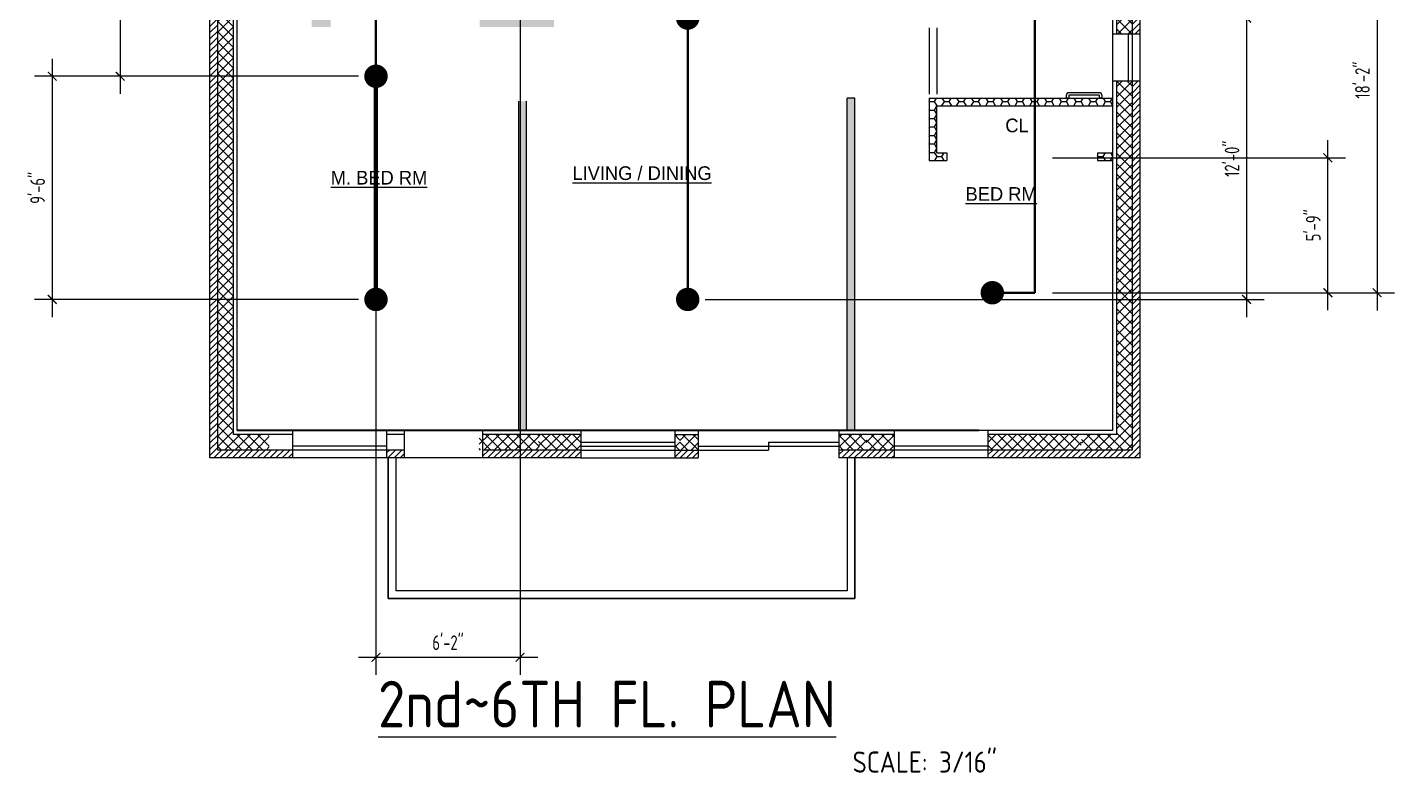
# Model space of a CAD drawing. Header units: inches. Extents: x -7743 to 108965, y 7770 to 27313.
# Drawn here: x 106081 to 106781, y 7784 to 8165 of the extents above; entities that cross this region are included whole.
import ezdxf

# ---------------------------------------------------------------- set-up
doc = ezdxf.new("R2010")
doc.units = ezdxf.units.IN
doc.header["$LTSCALE"] = 192
doc.header["$MEASUREMENT"] = 0
for name, pattern in [('ACAD_ISO02W100', [15, 12, -3]), ('DASHED', [0.75, 0.5, -0.25]), ('HIDDEN', [0.375, 0.25, -0.125])]:
    doc.linetypes.add(name, pattern=pattern)
doc.layers.get('0').update_dxf_attribs({"linetype": 'CONTINUOUS'})
doc.layers.get('DEFPOINTS').update_dxf_attribs({"linetype": 'CONTINUOUS'})
for name, color, linetype in [('1DOORS', 1, 'CONTINUOUS'), ('1HIDDEN', 1, 'HIDDEN'), ('1SAN', 2, 'CONTINUOUS'), ('1wall', 7, 'CONTINUOUS'), ('A-DOOR', 2, 'CONTINUOUS'), ('AR-TBLOCK', 11, 'CONTINUOUS'), ('LIGHT', 2, 'CONTINUOUS'), ('MPFIXTURE', 3, 'CONTINUOUS'), ('SKY', 6, 'CONTINUOUS')]:
    doc.layers.add(name, color=color, linetype=linetype)
doc.styles.add('AR85', font='architxt', dxfattribs={"width": 0.9, "height": 5})
doc.styles.add('ARCHITEXT', font='architxt.shx')
doc.styles.add('AT7', font='ARCHTITL.SHX', dxfattribs={"height": 7})
doc.styles.get("Standard").update_dxf_attribs({"font": 'architxt.shx', "width": 0.85})
doc.dimstyles.new('DIM96', dxfattribs={"dimscale": 96, "dimtxt": 0.078125, "dimasz": 0.046875, "dimexe": 0.09375, "dimexo": 0.09375, "dimgap": 0.03125, "dimtad": 1, "dimdec": 0, "dimzin": 3, "dimdsep": 46, "dimlunit": 4, "dimtxsty": 'Standard', "dimblk1": 'ARCHTICK', "dimblk2": 'ARCHTICK', "dimsah": 1, "dimcen": 0, "dimdle": 0.09375, "dimadec": 0, "dimazin": 0, "dimtfac": 1, "dimtdec": 0, "dimtix": 1, "dimtmove": 2, "dimatfit": 3, "dimfxl": 1, "dimfrac": 2, "dimtolj": 1, "dimtzin": 1, "dimarcsym": 0})
pattern_1 = [(0, (-44113.4358, 40107.1258), (3.75, 2.1650635), [2.5, -5]), (120, (-44113.4358, 40107.1258), (-3.749999992, 2.165063514), [2.5, -5]), (60, (-44113.4358, 40107.1258), (8e-09, 4.330127014), [-5, 2.5])]
pattern_2 = [(315, (252592.96, -23056.5496), (2.65165043, 2.65165043), []), (45, (252592.96, -23056.5496), (-2.65165043, 2.65165043), [])]
pattern_3 = [(315, (-44113.436, 40107.1258), (2.65165043, 2.65165043), []), (45, (-44113.436, 40107.1258), (-2.65165043, 2.65165043), [])]

# ---------------------------------------------------------------- blocks, each defined once
blk = doc.blocks.new('_ARCHTICK')
at = {"color": 0, "linetype": 'ByBlock', "const_width": 0.15}
blk.add_lwpolyline([(-0.5, -0.5), (0.5, 0.5)], dxfattribs=at)
blk = doc.blocks.new('*D152')
at = {"layer": 'DEFPOINTS', "color": 0, "linetype": 'Continuous', "lineweight": 200, "transparency": 16777216}
for p in [(106259.51, 8139.93), (106093.84, 8025.71), (106259.51, 8025.71)]:
    blk.add_point(p, dxfattribs=at)
at = {"layer": 'LIGHT', "color": 0, "linetype": 'Continuous', "lineweight": -2, "transparency": 16777216}
for p, q in [((106093.84, 8148.93), (106093.84, 8016.71)), ((106250.51, 8139.93), (106084.84, 8139.93)), ((106250.51, 8025.71), (106084.84, 8025.71))]:
    blk.add_line(p, q, dxfattribs=at)
at = {"layer": 'LIGHT', "color": 0, "linetype": 'Continuous', "lineweight": -2, "transparency": 16777216, "xscale": 4.5, "yscale": 4.5, "zscale": 4.5}
for p, rotation in [((106093.84, 8139.93), 90), ((106093.84, 8025.71), 270)]:
    blk.add_blockref('_ARCHTICK', p, dxfattribs=dict(at, rotation=rotation))
at = {"layer": 'LIGHT', "color": 0, "linetype": 'Continuous', "lineweight": 40, "transparency": 16777216, "insert": (106086.37, 8082.82), "char_height": 7.5, "attachment_point": 5, "rotation": 90}
blk.add_mtext('\\A1;9\'-6"', dxfattribs=at)
blk = doc.blocks.new('*D153')
at = {"layer": 'DEFPOINTS', "color": 0, "linetype": 'Continuous', "lineweight": 200, "transparency": 16777216}
for p in [(106259.51, 8518.94), (106128.63, 8139.93), (106259.51, 8139.93)]:
    blk.add_point(p, dxfattribs=at)
at = {"layer": 'LIGHT', "color": 0, "linetype": 'Continuous', "lineweight": -2, "transparency": 16777216}
for p, q in [((106128.63, 8527.94), (106128.63, 8130.93)), ((106250.51, 8518.94), (106119.63, 8518.94)), ((106250.51, 8139.93), (106119.63, 8139.93))]:
    blk.add_line(p, q, dxfattribs=at)
at = {"layer": 'LIGHT', "color": 0, "linetype": 'Continuous', "lineweight": -2, "transparency": 16777216, "xscale": 4.5, "yscale": 4.5, "zscale": 4.5}
for p, rotation in [((106128.63, 8518.94), 90), ((106128.63, 8139.93), 270)]:
    blk.add_blockref('_ARCHTICK', p, dxfattribs=dict(at, rotation=rotation))
at = {"layer": 'LIGHT', "color": 0, "linetype": 'Continuous', "lineweight": 40, "transparency": 16777216, "insert": (106121.17, 8329.44), "char_height": 7.5, "attachment_point": 5, "rotation": 90}
blk.add_mtext('\\A1;31\'-7"', dxfattribs=at)
blk = doc.blocks.new('*D154')
at = {"layer": 'DEFPOINTS', "color": 0, "linetype": 'Continuous', "lineweight": 200, "transparency": 16777216}
for p in [(106259.51, 8422.71), (106333.24, 8422.71), (106333.24, 7842.57)]:
    blk.add_point(p, dxfattribs=at)
at = {"layer": 'LIGHT', "color": 0, "linetype": 'Continuous', "lineweight": -2, "transparency": 16777216}
for p, q in [((106259.51, 8413.71), (106259.51, 7833.57)), ((106333.24, 8413.71), (106333.24, 7833.57)), ((106250.51, 7842.57), (106342.24, 7842.57))]:
    blk.add_line(p, q, dxfattribs=at)
at = {"layer": 'LIGHT', "color": 0, "linetype": 'Continuous', "lineweight": -2, "transparency": 16777216, "xscale": 4.5, "yscale": 4.5, "zscale": 4.5, "rotation": 180}
blk.add_blockref('_ARCHTICK', (106259.51, 7842.57), dxfattribs=at)
at = {"layer": 'LIGHT', "color": 0, "linetype": 'Continuous', "lineweight": -2, "transparency": 16777216, "xscale": 4.5, "yscale": 4.5, "zscale": 4.5}
blk.add_blockref('_ARCHTICK', (106333.24, 7842.57), dxfattribs=at)
at = {"layer": 'LIGHT', "color": 0, "linetype": 'Continuous', "lineweight": 40, "transparency": 16777216, "insert": (106296.37, 7850.04), "char_height": 7.5, "attachment_point": 5}
blk.add_mtext('\\A1;6\'-2"', dxfattribs=at)
blk = doc.blocks.new('*D155')
at = {"layer": 'DEFPOINTS', "color": 0, "linetype": 'Continuous', "lineweight": 200, "transparency": 16777216}
for p in [(106419, 8169.71), (106419, 8025.71), (106704.97, 8025.71)]:
    blk.add_point(p, dxfattribs=at)
at = {"layer": 'LIGHT', "color": 0, "linetype": 'Continuous', "lineweight": -2, "transparency": 16777216}
for p, q in [((106704.97, 8178.71), (106704.97, 8016.71)), ((106428, 8169.71), (106713.97, 8169.71)), ((106428, 8025.71), (106713.97, 8025.71))]:
    blk.add_line(p, q, dxfattribs=at)
at = {"layer": 'LIGHT', "color": 0, "linetype": 'Continuous', "lineweight": -2, "transparency": 16777216, "xscale": 4.5, "yscale": 4.5, "zscale": 4.5}
for p, rotation in [((106704.97, 8169.71), 90), ((106704.97, 8025.71), 270)]:
    blk.add_blockref('_ARCHTICK', p, dxfattribs=dict(at, rotation=rotation))
at = {"layer": 'LIGHT', "color": 0, "linetype": 'Continuous', "lineweight": 40, "transparency": 16777216, "insert": (106697.51, 8097.71), "char_height": 7.5, "attachment_point": 5, "rotation": 90}
blk.add_mtext('\\A1;12\'-0"', dxfattribs=at)
blk = doc.blocks.new('*D156')
at = {"layer": 'DEFPOINTS', "color": 0, "linetype": 'Continuous', "lineweight": 200, "transparency": 16777216}
for p in [(106596.61, 8098.2), (106746.54, 8098.2), (106596.61, 8029.14)]:
    blk.add_point(p, dxfattribs=at)
at = {"layer": 'LIGHT', "color": 0, "linetype": 'Continuous', "lineweight": -2, "transparency": 16777216}
for p, q in [((106746.54, 8020.14), (106746.54, 8107.2)), ((106605.61, 8098.2), (106755.54, 8098.2)), ((106605.61, 8029.14), (106755.54, 8029.14))]:
    blk.add_line(p, q, dxfattribs=at)
at = {"layer": 'LIGHT', "color": 0, "linetype": 'Continuous', "lineweight": -2, "transparency": 16777216, "xscale": 4.5, "yscale": 4.5, "zscale": 4.5}
for p, rotation in [((106746.54, 8098.2), 90), ((106746.54, 8029.14), 270)]:
    blk.add_blockref('_ARCHTICK', p, dxfattribs=dict(at, rotation=rotation))
at = {"layer": 'LIGHT', "color": 0, "linetype": 'Continuous', "lineweight": 40, "transparency": 16777216, "insert": (106739.07, 8063.67), "char_height": 7.5, "attachment_point": 5, "rotation": 90}
blk.add_mtext('\\A1;5\'-9"', dxfattribs=at)
blk = doc.blocks.new('*D214')
at = {"layer": 'DEFPOINTS', "color": 0, "linetype": 'Continuous', "lineweight": 200, "transparency": 16777216}
for p in [(106596.61, 8246.8), (106596.61, 8029.12), (106771.72, 8029.12)]:
    blk.add_point(p, dxfattribs=at)
at = {"layer": 'LIGHT', "color": 0, "linetype": 'Continuous', "lineweight": -2, "transparency": 16777216}
for p, q in [((106771.72, 8255.8), (106771.72, 8020.12)), ((106605.61, 8246.8), (106780.72, 8246.8)), ((106605.61, 8029.12), (106780.72, 8029.12))]:
    blk.add_line(p, q, dxfattribs=at)
at = {"layer": 'LIGHT', "color": 0, "linetype": 'Continuous', "lineweight": -2, "transparency": 16777216, "xscale": 4.5, "yscale": 4.5, "zscale": 4.5}
for p, rotation in [((106771.72, 8246.8), 90), ((106771.72, 8029.12), 270)]:
    blk.add_blockref('_ARCHTICK', p, dxfattribs=dict(at, rotation=rotation))
at = {"layer": 'LIGHT', "color": 0, "linetype": 'Continuous', "lineweight": 40, "transparency": 16777216, "insert": (106764.25, 8137.96), "char_height": 7.5, "attachment_point": 5, "rotation": 90}
blk.add_mtext('\\A1;18\'-2"', dxfattribs=at)

msp = doc.modelspace()

# ---------------------------------------------------------------- hatches: boundary and pattern name
at = {"layer": '1DOORS'}
h = msp.add_hatch(dxfattribs=at)
h.set_pattern_fill('ANSI37', color=256, scale=30, angle=270, style=0)
h.set_pattern_definition([(315, (252554.974, -20119.9068), (2.65165043, 2.65165043), []), (45, (252554.974, -20119.9068), (-2.65165043, 2.65165043), [])])
h.paths.add_polyline_path([(106312.24, 7956.65), (106312.24, 7948.65), (106342.97, 7948.65), (106342.97, 7956.65)])
h.paths.add_polyline_path([(106496.33, 7956.65), (106496.33, 7948.65), (106510.58, 7948.65), (106510.58, 7956.65)])
h.paths.add_polyline_path([(106424.33, 7948.65), (106424.33, 7956.65), (106414.97, 7956.65), (106414.97, 7948.65)])
h.paths.add_polyline_path([(106638.54, 8161.64), (106646.54, 8161.64), (106646.54, 8263.61), (106638.54, 8263.8)])
h.paths.add_polyline_path([(106646.54, 8137.64), (106638.54, 8137.64), (106638.54, 7956.65), (106620.51, 7956.65), (106620.51, 7948.65), (106646.54, 7948.65)])
h.paths.add_polyline_path([(106186.54, 8203.78), (106178.54, 8203.78), (106178.54, 7948.65), (106204.86, 7948.65), (106204.86, 7956.65), (106186.54, 7956.65)])
h.paths.add_polyline_path([(106178.54, 8227.78), (106186.54, 8227.78), (106186.54, 8274.74), (106178.54, 8274.94)])
h = msp.add_hatch(dxfattribs=at)
h.set_pattern_fill('ANSI37', color=256, scale=30, angle=270, style=0)
h.set_pattern_definition(pattern_2)
h.paths.add_polyline_path([(106342.49, 7948.65), (106364.33, 7948.65), (106364.33, 7956.65), (106342.75, 7956.65)])
h = msp.add_hatch(dxfattribs=at)
h.set_pattern_fill('ANSI37', color=256, scale=30, angle=270, style=0)
h.set_pattern_definition(pattern_3)
h.paths.add_polyline_path([(106414.91, 7956.65), (106412.33, 7956.65), (106412.33, 7948.65), (106414.91, 7948.65)])
h = msp.add_hatch(dxfattribs=at)
h.set_pattern_fill('ANSI37', color=256, scale=30, angle=270, style=0)
h.set_pattern_definition(pattern_3)
h.paths.add_polyline_path([(106524.58, 7956.65), (106510.44, 7956.65), (106510.44, 7948.65), (106524.58, 7948.65)])
h = msp.add_hatch(dxfattribs=at)
h.set_pattern_fill('ANSI37', color=256, scale=30, angle=270, style=0)
h.set_pattern_definition(pattern_2)
h.paths.add_polyline_path([(106572.58, 7948.65), (106620.38, 7948.65), (106620.38, 7956.65), (106572.58, 7956.65)])
at = {"layer": '1SAN'}
h = msp.add_hatch(dxfattribs=at)
h.set_pattern_fill('ANSI31', color=1, scale=18, angle=180, style=0)
h.set_pattern_definition([(225, (252592.9598, -23056.5496), (1.590990258, -1.590990258), [])])
h.paths.add_polyline_path([(106496.33, 7944.65), (106524.58, 7944.65), (106524.58, 7948.65), (106496.33, 7948.65)])
h.paths.add_polyline_path([(106412.33, 7944.65), (106424.33, 7944.65), (106424.33, 7948.65), (106412.33, 7948.65)])
h.paths.add_polyline_path([(106314.07, 7944.65), (106364.33, 7944.65), (106364.33, 7948.65), (106314.07, 7948.65)])
h.paths.add_polyline_path([(106264.86, 7944.65), (106274.07, 7944.65), (106274.07, 7948.65), (106264.86, 7948.65)])
h.paths.add_polyline_path([(106178.54, 8406.78), (106174.54, 8406.78), (106174.54, 8331.43), (106178.54, 8331.43)])
h.paths.add_polyline_path([(106174.54, 8458.38), (106178.54, 8458.38), (106178.54, 8673.31), (106174.54, 8673.31)])
h.paths.add_polyline_path([(106646.54, 8161.64), (106650.54, 8161.64), (106650.54, 8673.31), (106646.54, 8673.31)])
h.paths.add_polyline_path([(106650.54, 8137.64), (106646.54, 8137.64), (106646.54, 7948.65), (106572.58, 7948.65), (106572.58, 7944.65), (106650.54, 7944.65)])
h.paths.add_polyline_path([(106178.54, 8203.78), (106174.54, 8203.78), (106174.54, 7944.65), (106216.86, 7944.65), (106216.86, 7948.65), (106178.54, 7948.65)])
h.paths.add_polyline_path([(106174.54, 8227.78), (106178.54, 8227.78), (106178.54, 8307.43), (106174.54, 8307.43)])
at = {"layer": 'LIGHT', "linetype": 'Continuous', "ltscale": 48}
h = msp.add_hatch(dxfattribs=at)
h.set_pattern_fill('HONEY,_O', color=1, scale=20)
h.set_pattern_definition(pattern_1)
h.paths.add_polyline_path([(106504.54, 8124.79), (106504.54, 8124.79), (106504.54, 8128.79), (106500.54, 8128.79), (106500.54, 7958.65), (106504.54, 7958.65)])
h.paths.add_polyline_path([(106336.54, 8127.15), (106332.54, 8127.15), (106332.54, 7958.65), (106336.54, 7958.65)])
h.paths.add_polyline_path([(106350.54, 8171.47), (106346.54, 8171.47), (106346.54, 8169.15), (106322.57, 8169.15), (106322.57, 8193.15), (106346.54, 8193.15), (106346.54, 8190.26), (106350.54, 8190.26), (106350.54, 8223.43), (106346.54, 8223.43), (106346.54, 8197.15), (106226.54, 8197.15), (106226.54, 8169.15), (106226.54, 8169.15), (106226.54, 8165.15), (106236.29, 8165.15), (106236.29, 8169.15), (106230.54, 8169.15), (106230.54, 8193.15), (106318.57, 8193.15), (106318.57, 8169.15), (106312.64, 8169.15), (106312.64, 8165.15), (106332.54, 8165.15), (106332.54, 8165.15), (106336.54, 8165.15), (106350.54, 8165.15)])
h.paths.add_polyline_path([(106555.35, 7971.34), (106585.6, 7971.34), (106585.6, 7987.79), (106555.35, 7987.79)], flags=9)
h.paths.add_polyline_path([(106626.01, 8012.98), (106626.01, 8042.33), (106609.55, 8042.33), (106609.55, 8012.98)], flags=9)
h.paths.add_polyline_path([(106626.04, 8099.05), (106626.04, 8127), (106609.58, 8127), (106609.58, 8099.05)], flags=9)
h.paths.add_polyline_path([(106579.7, 8109.21), (106596.84, 8109.21), (106596.84, 8120.07), (106579.7, 8120.07)], flags=9)
h.paths.add_polyline_path([(106558.02, 8072.68), (106607.6, 8072.68), (106607.6, 8085.28), (106558.02, 8085.28)], flags=9)
h = msp.add_hatch(dxfattribs=at)
h.set_pattern_fill('HONEY,_O', color=1, scale=20)
h.set_pattern_definition(pattern_1)
h.paths.add_polyline_path([(106551.56, 8096.79), (106551.56, 8100.79), (106546.54, 8100.79), (106546.54, 8124.79), (106636.54, 8124.79), (106636.54, 8128.79), (106542.54, 8128.79), (106542.54, 8096.79)])
h = msp.add_hatch(dxfattribs=at)
h.set_pattern_fill('HONEY,_O', color=1, scale=20)
h.set_pattern_definition(pattern_1)
h.paths.add_polyline_path([(106636.54, 8100.79), (106628.69, 8100.79), (106628.69, 8096.79), (106636.54, 8096.79)])

# ---------------------------------------------------------------- linework, layer by layer
at = {"layer": '1DOORS'}
for p, q in [((106264.86, 7958.65), (106216.86, 7958.65)), ((106314.07, 7958.65), (106274.07, 7958.65)), ((106364.33, 7958.65), (106412.33, 7958.65)), ((106264.86, 7950.65), (106216.86, 7950.65)), ((106264.86, 7948.65), (106216.86, 7948.65)), ((106364.33, 7952.65), (106412.33, 7952.65)), ((106364.33, 7950.65), (106412.33, 7950.65)), ((106364.33, 7948.65), (106412.33, 7948.65)), ((106424.33, 7950.65), (106496.33, 7950.65)), ((106424.33, 7948.65), (106460.33, 7948.65)), ((106460.33, 7952.65), (106496.33, 7952.65)), ((106264.86, 7944.65), (106216.86, 7944.65)), ((106314.07, 7944.65), (106274.07, 7944.65)), ((106364.33, 7944.65), (106412.33, 7944.65))]:
    msp.add_line(p, q, dxfattribs=at)
at = {"layer": '1HIDDEN', "linetype": 'DASHED', "ltscale": 10}
msp.add_lwpolyline([(106612.74, 8128.79), (106612.74, 8130.29, -0.414214), (106613.99, 8131.54), (106629.64, 8131.54, -0.414214), (106630.89, 8130.29), (106630.89, 8128.79), (106629.64, 8128.79), (106629.64, 8130.29), (106613.99, 8130.29), (106613.99, 8128.79)], format="xyb", close=True, dxfattribs=at)
at = {"layer": '1SAN', "color": 1}
for p, q in [((106646.54, 8161.64), (106646.54, 8726.65)), ((106638.54, 8161.64), (106638.54, 8718.65)), ((106178.54, 7948.65), (106178.54, 8331.43)), ((106186.54, 7956.65), (106186.54, 8331.43))]:
    msp.add_line(p, q, dxfattribs=at)
at = {"layer": '1wall'}
for p, q in [((106650.54, 8161.64), (106650.54, 8730.65)), ((106174.54, 7944.65), (106174.54, 8331.43)), ((106188.54, 7958.65), (106188.54, 8331.43)), ((106636.54, 8126.79), (106636.54, 8207.15)), ((106636.54, 7958.65), (106636.54, 8205.15)), ((106636.54, 8161.64), (106650.54, 8161.64)), ((106636.54, 8137.64), (106650.54, 8137.64)), ((106650.54, 7944.65), (106650.54, 8137.64)), ((106332.54, 7958.65), (106332.54, 8127.15)), ((106336.54, 7958.65), (106336.54, 8127.15)), ((106500.54, 7958.65), (106500.54, 8128.79)), ((106504.54, 8128.79), (106500.54, 8128.79)), ((106504.54, 7958.65), (106504.54, 8128.79)), ((106542.54, 8128.79), (106636.54, 8128.79)), ((106542.54, 8128.79), (106542.54, 8096.79)), ((106546.54, 8124.79), (106636.54, 8124.79)), ((106546.54, 8100.79), (106546.54, 8124.79)), ((106542.54, 8096.79), (106551.56, 8096.79)), ((106546.54, 8100.79), (106551.56, 8100.79)), ((106551.56, 8100.79), (106551.56, 8096.79)), ((106628.69, 8100.79), (106636.54, 8100.79)), ((106628.69, 8100.79), (106628.69, 8096.79)), ((106628.69, 8096.79), (106636.54, 8096.79)), ((106216.86, 7958.65), (106188.54, 7958.65)), ((106216.86, 7958.65), (106216.86, 7944.65)), ((106216.86, 7958.65), (106216.86, 7944.65)), ((106274.07, 7958.65), (106264.86, 7958.65)), ((106264.86, 7958.65), (106264.86, 7944.65)), ((106274.07, 7944.65), (106274.07, 7958.65)), ((106364.33, 7958.65), (106314.07, 7958.65)), ((106314.07, 7958.65), (106314.07, 7944.65)), ((106364.33, 7958.65), (106364.33, 7944.65)), ((106412.33, 7958.65), (106424.33, 7958.65)), ((106412.33, 7958.65), (106412.33, 7944.65)), ((106424.33, 7958.65), (106424.33, 7944.65)), ((106524.58, 7958.65), (106496.33, 7958.65)), ((106496.33, 7958.65), (106496.33, 7944.65)), ((106524.58, 7958.65), (106524.58, 7944.65)), ((106636.54, 7958.65), (106572.58, 7958.65)), ((106572.58, 7958.65), (106572.58, 7944.65)), ((106460.33, 7952.65), (106460.33, 7948.65)), ((106216.86, 7944.65), (106174.54, 7944.65)), ((106274.07, 7944.65), (106264.86, 7944.65)), ((106364.33, 7944.65), (106314.07, 7944.65)), ((106412.33, 7944.65), (106424.33, 7944.65)), ((106524.58, 7944.65), (106496.33, 7944.65)), ((106650.54, 7944.65), (106572.58, 7944.65))]:
    msp.add_line(p, q, dxfattribs=at)
at = {"layer": 'A-DOOR'}
for p, q in [((106638.54, 7956.65), (106638.54, 8137.64)), ((106646.54, 7948.65), (106646.54, 8137.64)), ((106546.54, 8122.92), (106546.54, 8122.92)), ((106216.86, 7956.65), (106186.54, 7956.65)), ((106274.07, 7956.65), (106264.86, 7956.65)), ((106364.33, 7956.65), (106314.07, 7956.65)), ((106412.33, 7956.65), (106424.33, 7956.65)), ((106524.58, 7956.65), (106496.33, 7956.65)), ((106572.58, 7958.65), (106524.58, 7958.65)), ((106638.54, 7956.65), (106572.58, 7956.65)), ((106216.86, 7948.65), (106178.54, 7948.65)), ((106274.07, 7948.65), (106264.86, 7948.65)), ((106364.33, 7948.65), (106314.07, 7948.65)), ((106412.33, 7948.65), (106424.33, 7948.65)), ((106524.58, 7948.65), (106496.33, 7948.65)), ((106572.58, 7950.65), (106524.58, 7950.65)), ((106572.58, 7948.65), (106524.58, 7948.65)), ((106646.54, 7948.65), (106572.58, 7948.65)), ((106572.58, 7944.65), (106524.58, 7944.65))]:
    msp.add_line(p, q, dxfattribs=at)
at = {"layer": 'AR-TBLOCK', "color": 1, "linetype": 'ACAD_ISO02W100'}
for p, q in [((106542.54, 8164.79), (106542.54, 8130.79)), ((106546.54, 8164.79), (106546.54, 8130.79))]:
    msp.add_line(p, q, dxfattribs=at)
at = {"layer": 'LIGHT', "color": 98, "linetype": 'Continuous', "lineweight": 40}
for p, q in [((106259.51, 8696.01), (106259.51, 8139.93)), ((106419, 8696.01), (106419, 8022.71)), ((106596.61, 8460.15), (106596.61, 8029.12)), ((106596.61, 8029.12), (106574.85, 8029.14))]:
    msp.add_line(p, q, dxfattribs=at)
at = {"layer": 'LIGHT', "color": 1, "linetype": 'Continuous', "ltscale": 48}
for p, q in [((106644.54, 8137.64), (106644.54, 8161.64)), ((106646.54, 8137.64), (106646.54, 8161.64)), ((106650.54, 8137.64), (106650.54, 8161.64))]:
    msp.add_line(p, q, dxfattribs=at)
at = {"layer": 'LIGHT', "color": 116, "linetype": 'Continuous', "lineweight": 40, "true_color": 0x136734}
msp.add_line((106259.51, 8139.93), (106259.51, 8025.71), dxfattribs=at)
at = {"layer": 'LIGHT', "color": 98, "linetype": 'Continuous', "lineweight": 200}
msp.add_line((106259.51, 8139.93), (106259.51, 8025.71), dxfattribs=at)
at = {"layer": 'LIGHT', "color": 116, "linetype": 'Continuous', "lineweight": 35, "true_color": 0x136734}
msp.add_line((106567.97, 7958.65), (106188.54, 7958.65), dxfattribs=at)
at = {"layer": 'LIGHT', "color": 6, "linetype": 'Continuous', "lineweight": 35, "const_width": 6}
for points in [[(106416, 8169.71, 1), (106422, 8169.71, 1)], [(106256.51, 8139.93, 1), (106262.51, 8139.93, 1)], [(106256.51, 8025.71, 1), (106262.51, 8025.71, 1)], [(106416, 8025.71, 1), (106422, 8025.71, 1)], [(106571.85, 8029.14, 1), (106577.85, 8029.14, 1)]]:
    msp.add_lwpolyline(points, format="xyb", close=True, dxfattribs=at)
at = {"layer": 'LIGHT', "linetype": 'Continuous', "ltscale": 48}
for points in [[(106504.54, 7944.65), (106504.54, 7872.65), (106265.75, 7872.65), (106265.75, 7944.65)], [(106500.54, 7944.65), (106500.54, 7876.65), (106269.75, 7876.65), (106269.75, 7944.65)]]:
    msp.add_lwpolyline(points, dxfattribs=at)
at = {"layer": 'LIGHT', "color": 1, "linetype": 'Continuous', "ltscale": 48}
msp.add_lwpolyline([(106265.75, 7944.65), (106265.75, 7872.65), (106504.54, 7872.65), (106504.54, 7944.65)], dxfattribs=at)

# ---------------------------------------------------------------- texts
at = {"layer": '1SAN', "style": 'ARCHITEXT'}
msp.add_text('SCALE: 3/16"', height=10.8, dxfattribs=at).set_placement((106503.38, 7783.54))
at = {"layer": 'LIGHT', "linetype": 'Continuous', "ltscale": 48, "style": 'AT7'}
for s, p in [('%%UM. BED RM', (106236.35, 8084.53)), ('%%ULIVING / DINING', (106360, 8086.84)), ('%%uBED RM', (106561.17, 8076.18))]:
    msp.add_text(s, height=7, rotation=0, dxfattribs=at).set_placement(p)
at = {"layer": 'MPFIXTURE', "style": 'AT7'}
msp.add_text('CL', height=7, rotation=360, dxfattribs=at).set_placement((106581.51, 8111.26))
at = {"layer": 'SKY', "color": 3, "style": 'AR85'}
msp.add_text('%%U2nd~6TH FL. PLAN', height=23.8978, dxfattribs=at).set_placement((106260.54, 7806.64))

# ---------------------------------------------------------------- dimensions: what is measured, and where the dimension line sits
at = {"layer": 'LIGHT', "color": 27, "linetype": 'Continuous', "lineweight": 40}
for base, p1, p2, picture, middle in [((106128.63, 8139.93), (106259.51, 8518.94), (106259.51, 8139.93), '*D153', (106121.17, 8329.44)), ((106771.72, 8029.12), (106596.61, 8246.8), (106596.61, 8029.12), '*D214', (106764.25, 8137.96)), ((106704.97, 8025.71), (106419, 8169.71), (106419, 8025.71), '*D155', (106697.51, 8097.71)), ((106093.84, 8025.71), (106259.51, 8139.93), (106259.51, 8025.71), '*D152', (106086.37, 8082.82)), ((106746.54, 8098.2), (106596.61, 8029.14), (106596.61, 8098.2), '*D156', (106739.07, 8063.67))]:
    dim = msp.add_linear_dim(base=base, p1=p1, p2=p2, angle=90, dimstyle='DIM96', dxfattribs=at)
    dim.commit()
    dim.dimension.update_dxf_attribs({"geometry": picture, "text_midpoint": middle})
dim = msp.add_linear_dim(base=(106333.24, 7842.57), p1=(106259.51, 8422.71), p2=(106333.24, 8422.71), dimstyle='DIM96', dxfattribs=at)
dim.commit()
dim.dimension.update_dxf_attribs({"geometry": '*D154', "text_midpoint": (106296.37, 7850.04)})

doc.saveas('drawing.dxf')
